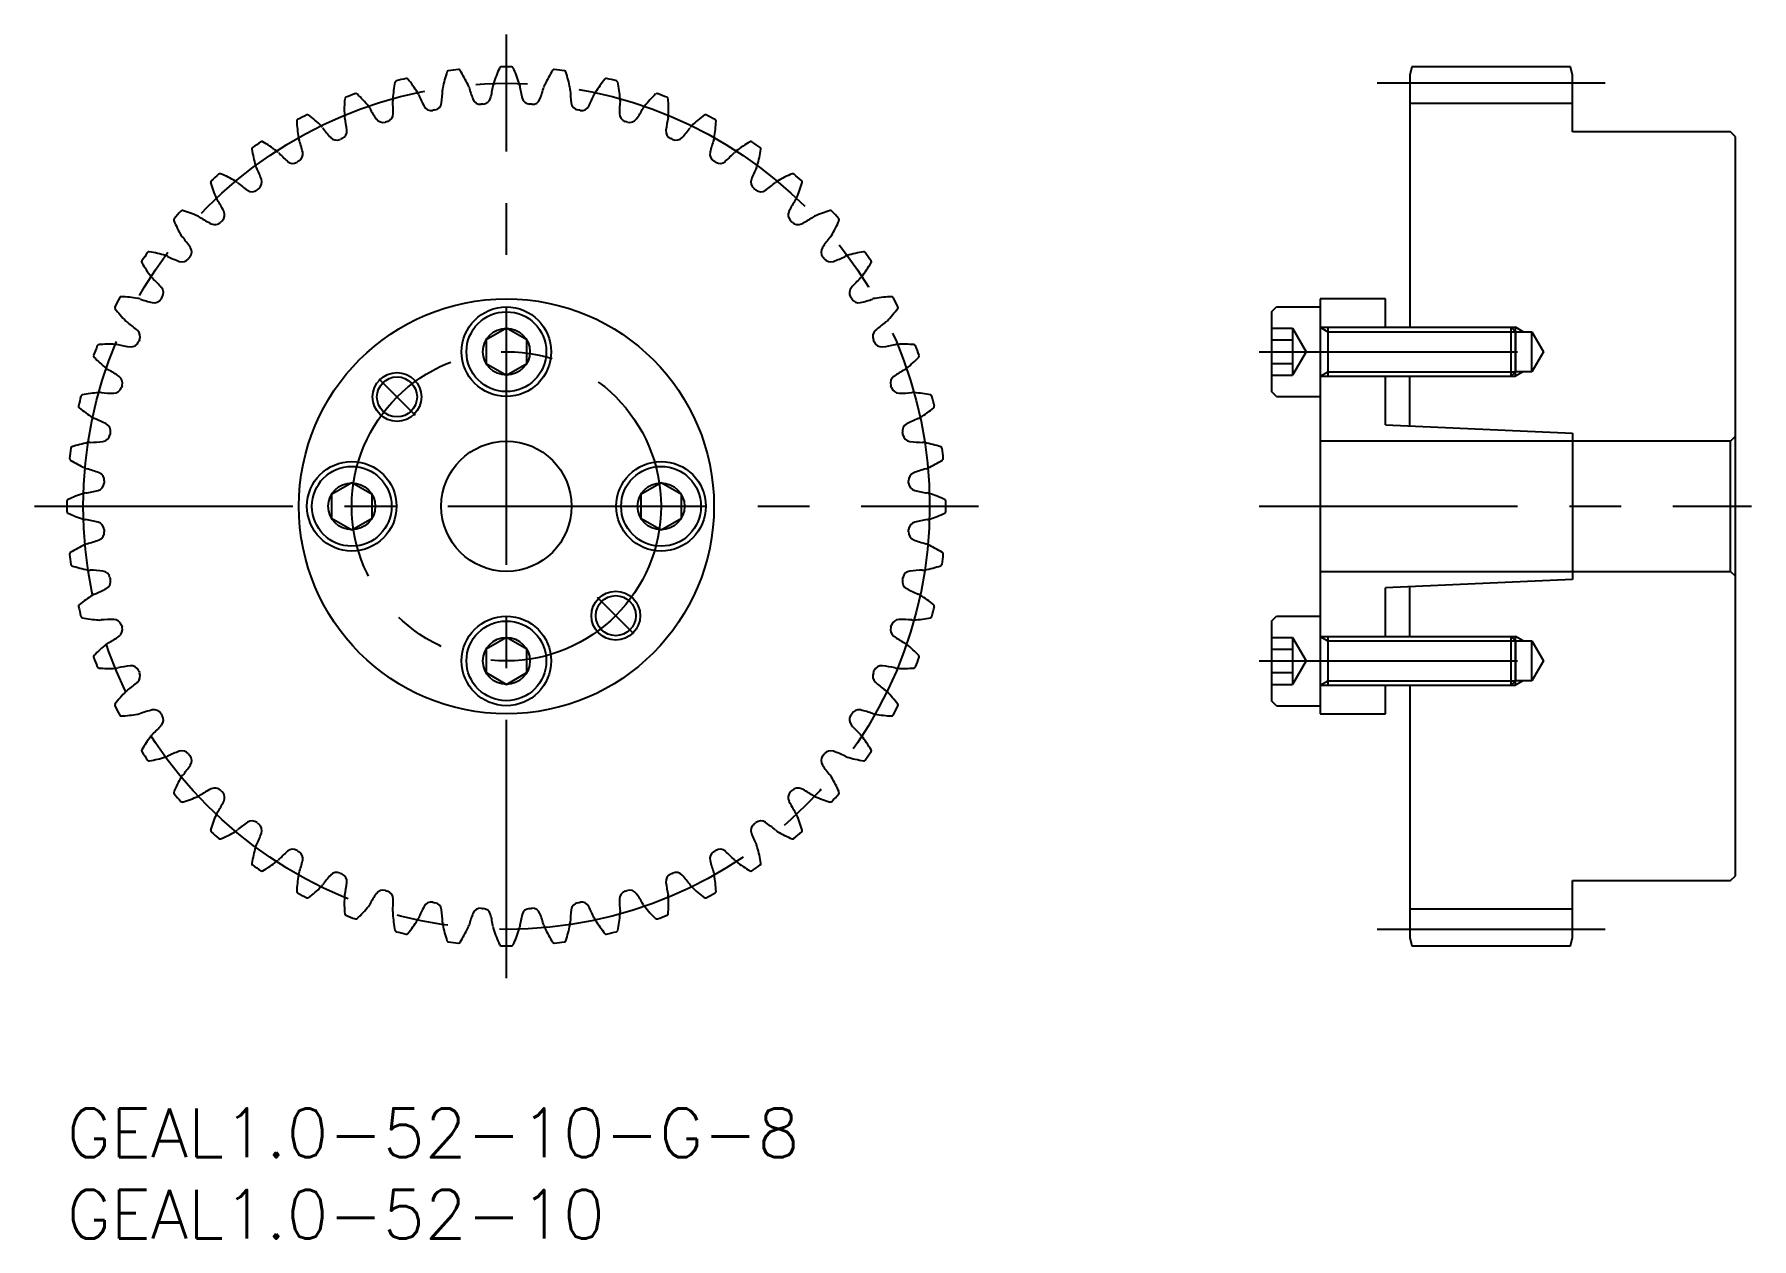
# Model space of a CAD drawing. Extents: x -2 to 104, y -8 to 66.
import ezdxf

# ---------------------------------------------------------------- set-up
doc = ezdxf.new("R2010")
doc.units = 0
doc.header["$LTSCALE"] = 0.5
doc.linetypes.add('CENTER', pattern=[50.8, 31.75, -6.35, 6.35, -6.35])
for name, color, linetype in [('MSM_CENTER', 1, 'CENTER'), ('MSM_CONTINUOUS', 7, 'CONTINUOUS'), ('MSM_NARROW', 5, 'CONTINUOUS'), ('MSM_PART_NUMBER', 7, 'CONTINUOUS')]:
    doc.layers.add(name, color=color, linetype=linetype)
doc.styles.get("Standard").update_dxf_attribs({"font": 'txt.shx', "height": 2, "bigfont": 'bigfont.shx'})

# ---------------------------------------------------------------- blocks, each defined once
blk = doc.blocks.new('*U3')
at = {"layer": 'MSM_PART_NUMBER'}
blk.add_text('GEAL1.0-52-10', height=3, dxfattribs=at).set_placement((0, -8))
blk = doc.blocks.new('*U4')
at = {"layer": 'MSM_PART_NUMBER'}
blk.add_text('GEAL1.0-52-10-G-8', height=3, dxfattribs=at).set_placement((0, -3))

msp = doc.modelspace()

# ---------------------------------------------------------------- linework, layer by layer
at = {"layer": 'MSM_CENTER'}
for p, q in [((27, 8), (27, 66)), ((94.5, 63), (80.5, 63)), ((73.25, 46.5), (91.12, 46.5)), ((19.17, 44.83), (21.4, 42.6)), ((-2, 37), (56, 37)), ((73.25, 37), (103.5, 37)), ((34.83, 29.17), (32.6, 31.4)), ((73.25, 27.5), (91.12, 27.5)), ((94.5, 11), (80.5, 11))]:
    msp.add_line(p, q, dxfattribs=at)
for radius in [26, 9.5]:
    msp.add_circle((27, 37), radius, dxfattribs=at)
at = {"layer": 'MSM_CONTINUOUS'}
for p, q in [((82.63, 64), (82.5, 63.5)), ((82.5, 63.5), (82.5, 48)), ((92.37, 64), (82.63, 64)), ((92.5, 63.5), (92.37, 64)), ((92.5, 60), (92.5, 63.5)), ((92.5, 61.75), (82.5, 61.75)), ((102.2, 60), (92.5, 60)), ((102.5, 59.7), (102.2, 60)), ((102.5, 14.3), (102.5, 59.7)), ((81, 49.75), (77, 49.75)), ((77, 49.75), (77, 24.25)), ((81, 48), (81, 49.75)), ((74, 48.95), (74.3, 49.25)), ((74, 48.95), (74, 44.05)), ((74.3, 49.25), (77, 49.25)), ((27, 47.94), (25.75, 47.22)), ((28.25, 47.22), (27, 47.94)), ((74, 47.94), (75.3, 47.94)), ((75.3, 47.94), (75.3, 45.06)), ((75.3, 47.94), (76.13, 46.5)), ((77, 48), (88.73, 48)), ((77.47, 48), (77.47, 45)), ((88.73, 45), (88.73, 48)), ((88.73, 48), (89, 47.73)), ((89, 47.73), (90, 47.73)), ((89, 47.73), (89, 45.27)), ((90, 45.27), (90, 47.73)), ((90, 47.73), (90.71, 46.5)), ((25.75, 47.22), (25.75, 45.78)), ((28.25, 45.78), (28.25, 47.22)), ((74, 47.22), (75.3, 47.22)), ((76.13, 46.5), (75.3, 45.06)), ((90.71, 46.5), (90, 45.27)), ((25.75, 45.78), (27, 45.06)), ((27, 45.06), (28.25, 45.78)), ((74, 45.78), (75.3, 45.78)), ((74, 45.06), (75.3, 45.06)), ((77, 45), (88.73, 45)), ((81, 42), (81, 45)), ((82.5, 41.93), (82.5, 45)), ((89, 45.27), (88.73, 45)), ((90, 45.27), (89, 45.27)), ((74.3, 43.75), (74, 44.05)), ((74.3, 43.75), (77, 43.75)), ((81, 42), (92.5, 41.5)), ((92.5, 41.5), (92.5, 32.5)), ((102.5, 41.3), (102.2, 41)), ((102.2, 41), (77, 41)), ((102.2, 33), (102.2, 41)), ((17.5, 38.44), (16.25, 37.72)), ((18.75, 37.72), (17.5, 38.44)), ((36.5, 38.44), (35.25, 37.72)), ((37.75, 37.72), (36.5, 38.44)), ((16.25, 37.72), (16.25, 36.28)), ((18.75, 36.28), (18.75, 37.72)), ((35.25, 37.72), (35.25, 36.28)), ((37.75, 36.28), (37.75, 37.72)), ((16.25, 36.28), (17.5, 35.56)), ((17.5, 35.56), (18.75, 36.28)), ((35.25, 36.28), (36.5, 35.56)), ((36.5, 35.56), (37.75, 36.28)), ((77, 33), (102.2, 33)), ((102.2, 33), (102.5, 32.7)), ((92.5, 32.5), (81, 32)), ((81, 29), (81, 32)), ((82.5, 29), (82.5, 32.07)), ((74, 29.95), (74.3, 30.25)), ((74, 29.95), (74, 25.05)), ((74.3, 30.25), (77, 30.25)), ((27, 28.94), (25.75, 28.22)), ((28.25, 28.22), (27, 28.94)), ((74, 28.94), (75.3, 28.94)), ((75.3, 28.94), (75.3, 26.06)), ((75.3, 28.94), (76.13, 27.5)), ((77, 29), (88.73, 29)), ((77.47, 29), (77.47, 26)), ((88.73, 26), (88.73, 29)), ((88.73, 29), (89, 28.73)), ((89, 28.73), (90, 28.73)), ((89, 28.73), (89, 26.27)), ((90, 26.27), (90, 28.73)), ((90, 28.73), (90.71, 27.5)), ((25.75, 28.22), (25.75, 26.78)), ((28.25, 26.78), (28.25, 28.22)), ((74, 28.22), (75.3, 28.22)), ((76.13, 27.5), (75.3, 26.06)), ((90.71, 27.5), (90, 26.27)), ((25.75, 26.78), (27, 26.06)), ((27, 26.06), (28.25, 26.78)), ((74, 26.78), (75.3, 26.78)), ((74, 26.06), (75.3, 26.06)), ((77, 26), (88.73, 26)), ((81, 24.25), (81, 26)), ((82.5, 26), (82.5, 10.5)), ((89, 26.27), (88.73, 26)), ((90, 26.27), (89, 26.27)), ((74.3, 24.75), (74, 25.05)), ((74.3, 24.75), (77, 24.75)), ((77, 24.25), (81, 24.25)), ((92.5, 10.5), (92.5, 14)), ((92.5, 14), (102.2, 14)), ((102.2, 14), (102.5, 14.3)), ((92.5, 12.25), (82.5, 12.25)), ((82.5, 10.5), (82.63, 10)), ((82.63, 10), (92.37, 10)), ((92.37, 10), (92.5, 10.5))]:
    msp.add_line(p, q, dxfattribs=at)
for centre, radius in [((27, 37), 12.75), ((27, 46.5), 2.75), ((27, 46.5), 2.45), ((27, 46.5), 1.44), ((20.28, 43.72), 1.23), ((27, 37), 4), ((17.5, 37), 2.75), ((17.5, 37), 2.45), ((36.5, 37), 2.75), ((36.5, 37), 2.45), ((17.5, 37), 1.44), ((36.5, 37), 1.44), ((33.72, 30.28), 1.23), ((27, 27.5), 2.75), ((27, 27.5), 2.45), ((27, 27.5), 1.44)]:
    msp.add_circle(centre, radius, dxfattribs=at)
for centre, radius, start, end in [((31.59, 61), 8.67, 161.8757, 168.6538), ((23.44, 63.66), 0.1, 97.5972, 161.8757), ((27, 37), 27, 96.2489, 97.5972), ((24.07, 63.74), 0.1, 31.9705, 96.2489), ((16.8, 59.2), 8.67, 25.1923, 31.9705), ((34.44, 60.27), 8.67, 154.9526, 161.7308), ((26.68, 63.9), 0.1, 90.6742, 154.9526), ((27, 37), 27, 89.3258, 90.6742), ((27.32, 63.9), 0.1, 25.0474, 89.3258), ((19.56, 60.27), 8.67, 18.2692, 25.0474), ((37.2, 59.2), 8.67, 148.0295, 154.8077), ((29.93, 63.74), 0.1, 83.7511, 148.0295), ((27, 37), 27, 82.4028, 83.7511), ((30.56, 63.66), 0.1, 18.1243, 82.4028), ((22.41, 61), 8.67, 11.3462, 18.1243), ((27, 37), 27, 110.0951, 111.4434), ((17.76, 62.26), 0.1, 45.8166, 110.0948), ((11.79, 56.12), 8.67, 39.0385, 45.8166), ((28.66, 61.38), 8.67, 168.7988, 175.5769), ((20.26, 63.04), 0.1, 104.5203, 168.7988), ((27, 37), 27, 103.172, 104.5203), ((20.87, 63.19), 0.1, 38.8935, 103.1717), ((14.2, 57.81), 8.67, 32.1154, 38.8935), ((20.84, 61.98), 0.827, 22.3521, 32.1156), ((29.01, 65.34), 8, 202.3519, 207.9412), ((15.08, 62.79), 8, 352.828, 358.4173), ((23.9, 62.54), 0.827, 168.6537, 178.4171), ((23.9, 62.54), 0.827, 15.429, 25.1925), ((32.41, 64.89), 8, 195.4289, 201.0181), ((18.27, 64.03), 8, 345.905, 351.4942), ((27, 62.73), 0.827, 161.7306, 171.4941), ((27, 62.73), 0.827, 8.5059, 18.2694), ((35.73, 64.03), 8, 188.5058, 194.095), ((21.59, 64.89), 8, 338.9819, 344.5711), ((30.1, 62.54), 0.827, 154.8075, 164.571), ((30.1, 62.54), 0.827, 1.5829, 11.3463), ((38.92, 62.79), 8, 181.5827, 187.172), ((24.99, 65.34), 8, 332.0588, 337.6481), ((33.16, 61.98), 0.827, 147.8844, 157.6479), ((39.8, 57.81), 8.67, 141.1065, 147.8846), ((33.13, 63.19), 0.1, 76.828, 141.1065), ((27, 37), 27, 75.4797, 76.828), ((33.74, 63.04), 0.1, 11.2012, 75.4797), ((25.34, 61.38), 8.67, 4.4231, 11.2012), ((42.21, 56.12), 8.67, 134.1834, 140.9615), ((36.24, 62.26), 0.1, 69.9049, 134.1834), ((27, 37), 27, 68.5566, 69.9049), ((25.71, 61.4), 8.67, 175.7219, 182.5), ((17.17, 62.04), 0.1, 111.4434, 175.7219), ((17.88, 61.06), 0.827, 29.2752, 39.0386), ((25.58, 65.37), 8, 209.275, 214.8643), ((20.84, 61.98), 0.827, 175.5767, 185.3402), ((12.05, 61.16), 8, 359.7511, 5.3404), ((22.38, 61.82), 0.5, 207.9412, 280.5412), ((27, 37), 24.75, 100.228, 100.5412), ((22.52, 61.85), 0.5, 280.228, 352.828), ((25.41, 62.2), 0.5, 201.0181, 273.6181), ((27, 37), 24.75, 93.305, 93.6181), ((25.54, 62.21), 0.5, 273.305, 345.905), ((28.46, 62.21), 0.5, 194.095, 266.695), ((27, 37), 24.75, 86.3819, 86.695), ((28.59, 62.2), 0.5, 266.3819, 338.9819), ((31.48, 61.85), 0.5, 187.172, 259.772), ((27, 37), 24.75, 79.4588, 79.772), ((31.62, 61.82), 0.5, 259.4588, 332.0588), ((41.95, 61.16), 8, 174.6596, 180.2489), ((33.16, 61.98), 0.827, 354.6598, 4.4233), ((28.42, 65.37), 8, 325.1357, 330.725), ((36.12, 61.06), 0.827, 140.9614, 150.7248), ((36.83, 62.04), 0.1, 4.2781, 68.5566), ((28.29, 61.4), 8.67, 357.5, 4.2781), ((14.22, 60.67), 0.1, 118.3665, 182.6449), ((22.78, 61.07), 8.67, 182.6449, 189.4231), ((27, 37), 27, 117.0182, 118.3665), ((14.78, 60.96), 0.1, 52.7397, 117.0179), ((9.59, 54.15), 8.67, 45.9615, 52.7397), ((15.04, 59.78), 0.827, 36.1983, 45.9617), ((22.17, 64.99), 8, 216.1981, 221.7874), ((17.88, 61.06), 0.827, 182.4998, 192.2633), ((9.25, 59.18), 8, 6.6742, 12.2635), ((19.42, 61.09), 0.5, 214.8643, 287.4643), ((27, 37), 24.75, 107.1511, 107.4643), ((19.55, 61.13), 0.5, 287.1511, 359.7511), ((34.45, 61.13), 0.5, 180.2489, 252.8489), ((27, 37), 24.75, 72.5357, 72.8489), ((34.58, 61.09), 0.5, 252.5357, 325.1357), ((44.75, 59.18), 8, 167.7365, 173.3258), ((36.12, 61.06), 0.827, 347.7367, 357.5002), ((31.83, 64.99), 8, 318.2126, 323.8019), ((38.96, 59.78), 0.827, 134.0383, 143.8017), ((44.41, 54.15), 8.67, 127.2603, 134.0385), ((39.22, 60.96), 0.1, 62.9818, 127.2603), ((27, 37), 27, 61.6335, 62.9818), ((31.22, 61.07), 8.67, 350.5769, 357.3551), ((39.78, 60.67), 0.1, 357.3551, 61.6335), ((27, 37), 27, 123.9412, 125.2895), ((11.98, 59.32), 0.1, 59.6628, 123.9412), ((7.65, 51.92), 8.67, 52.8846, 59.6628), ((15.04, 59.78), 0.827, 189.4229, 199.1864), ((6.71, 56.88), 8, 13.5973, 19.1865), ((16.57, 60), 0.5, 221.7874, 294.3874), ((27, 37), 24.75, 114.0742, 114.3873), ((16.7, 60.05), 0.5, 294.0742, 6.6742), ((37.3, 60.05), 0.5, 173.3258, 245.9258), ((27, 37), 24.75, 65.6127, 65.9258), ((37.43, 60), 0.5, 245.6127, 318.2127), ((47.29, 56.88), 8, 160.8135, 166.4027), ((38.96, 59.78), 0.827, 340.8136, 350.5771), ((46.35, 51.92), 8.67, 120.3372, 127.1154), ((42.02, 59.32), 0.1, 56.0588, 120.3372), ((27, 37), 27, 54.7105, 56.0588), ((11.46, 58.96), 0.1, 125.2895, 189.568), ((19.91, 60.38), 8.67, 189.568, 196.3462), ((12.38, 58.17), 0.827, 43.1213, 52.8848), ((18.83, 64.21), 8, 223.1212, 228.7104), ((13.88, 58.57), 0.5, 228.7104, 301.3104), ((27, 37), 24.75, 120.9973, 121.3104), ((14, 58.64), 0.5, 300.9973, 13.5973), ((40, 58.64), 0.5, 166.4027, 239.0027), ((27, 37), 24.75, 58.6896, 59.0027), ((40.12, 58.57), 0.5, 238.6896, 311.2896), ((35.17, 64.21), 8, 311.2896, 316.8788), ((41.62, 58.17), 0.827, 127.1152, 136.8787), ((34.09, 60.38), 8.67, 343.6538, 350.432), ((42.54, 58.96), 0.1, 350.432, 54.7105), ((8.93, 56.92), 0.1, 132.2126, 196.4911), ((27, 37), 27, 130.8643, 132.2126), ((9.4, 57.34), 0.1, 66.5858, 130.8643), ((6, 49.48), 8.67, 59.8077, 66.5858), ((9.94, 56.26), 0.827, 50.0444, 59.8079), ((12.38, 58.17), 0.827, 196.346, 206.1094), ((4.46, 54.29), 8, 20.5203, 26.1096), ((11.48, 56.92), 0.5, 307.9204, 20.5203), ((42.52, 56.92), 0.5, 159.4797, 232.0797), ((49.54, 54.29), 8, 153.8904, 159.4797), ((41.62, 58.17), 0.827, 333.8906, 343.654), ((44.06, 56.26), 0.827, 120.1921, 129.9556), ((48, 49.48), 8.67, 113.4142, 120.1923), ((44.6, 57.34), 0.1, 49.1357, 113.4142), ((27, 37), 27, 47.7874, 49.1357), ((45.07, 56.92), 0.1, 343.5089, 47.7874), ((17.14, 59.36), 8.67, 196.4911, 203.2692), ((9.94, 56.26), 0.827, 203.2691, 213.0325), ((15.61, 63.02), 8, 230.0442, 235.6335), ((11.37, 56.83), 0.5, 235.6335, 308.2335), ((27, 37), 24.75, 127.9204, 128.2335), ((27, 37), 24.75, 51.7665, 52.0796), ((42.63, 56.83), 0.5, 231.7665, 304.3665), ((38.39, 63.02), 8, 304.3665, 309.9558), ((44.06, 56.26), 0.827, 326.9675, 336.7309), ((36.86, 59.36), 8.67, 336.7308, 343.5089), ((27, 37), 27, 137.7874, 139.1357), ((7.08, 55.07), 0.1, 73.5089, 137.7874), ((4.64, 46.86), 8.67, 66.7308, 73.5089), ((2.54, 51.45), 8, 27.4434, 33.0327), ((9.19, 54.9), 0.5, 314.8434, 27.4434), ((44.81, 54.9), 0.5, 152.5566, 225.1566), ((51.46, 51.45), 8, 146.9673, 152.5566), ((49.36, 46.86), 8.67, 106.4911, 113.2692), ((46.92, 55.07), 0.1, 42.2126, 106.4911), ((27, 37), 27, 40.8643, 42.2126), ((6.66, 54.6), 0.1, 139.1357, 203.4142), ((14.52, 58), 8.67, 203.4142, 210.1923), ((7.74, 54.06), 0.827, 56.9675, 66.7309), ((12.55, 61.46), 8, 236.9673, 242.5566), ((9.1, 54.81), 0.5, 242.5566, 315.1566), ((27, 37), 24.75, 134.8434, 135.1566), ((27, 37), 24.75, 44.8434, 45.1566), ((44.9, 54.81), 0.5, 224.8434, 297.4434), ((41.45, 61.46), 8, 297.4434, 303.0327), ((46.26, 54.06), 0.827, 113.269, 123.0325), ((39.48, 58), 8.67, 329.8077, 336.5858), ((47.34, 54.6), 0.1, 336.5858, 40.8643), ((7.74, 54.06), 0.827, 210.1921, 219.9556), ((0.98, 48.39), 8, 34.3665, 39.9558), ((7.17, 52.63), 0.5, 321.7665, 34.3665), ((46.83, 52.63), 0.5, 145.6335, 218.2335), ((53.02, 48.39), 8, 140.0442, 145.6335), ((46.26, 54.06), 0.827, 320.0444, 329.8079), ((4.68, 52.02), 0.1, 146.0588, 210.3372), ((27, 37), 27, 144.7105, 146.0588), ((12.08, 56.35), 8.67, 210.3372, 217.1154), ((5.04, 52.54), 0.1, 80.432, 144.7105), ((3.62, 44.09), 8.67, 73.6538, 80.432), ((5.83, 51.62), 0.827, 63.8906, 73.654), ((9.71, 59.54), 8, 243.8904, 249.4797), ((7.08, 52.52), 0.5, 249.4797, 322.0797), ((27, 37), 24.75, 141.7665, 142.0796), ((27, 37), 24.75, 37.9204, 38.2335), ((46.92, 52.52), 0.5, 217.9204, 290.5203), ((44.29, 59.54), 8, 290.5203, 296.1096), ((48.17, 51.62), 0.827, 106.346, 116.1094), ((50.38, 44.09), 8.67, 99.568, 106.3462), ((41.92, 56.35), 8.67, 322.8846, 329.6628), ((48.96, 52.54), 0.1, 35.2895, 99.568), ((27, 37), 27, 33.9412, 35.2895), ((49.32, 52.02), 0.1, 329.6627, 33.9412), ((5.83, 51.62), 0.827, 217.1152, 226.8787), ((-0.21, 45.17), 8, 41.2896, 46.8788), ((54.21, 45.17), 8, 133.1212, 138.7104), ((48.17, 51.62), 0.827, 313.1213, 322.8848), ((27, 37), 27, 151.6335, 152.9818), ((3.33, 49.78), 0.1, 87.3551, 151.6335), ((2.93, 41.22), 8.67, 80.5769, 87.3551), ((4.22, 48.96), 0.827, 70.8136, 80.5771), ((7.12, 57.29), 8, 250.8135, 256.4027), ((5.36, 50), 0.5, 256.4027, 329.0027), ((27, 37), 24.75, 148.6896, 149.0027), ((5.43, 50.12), 0.5, 328.6896, 41.2896), ((48.57, 50.12), 0.5, 138.7104, 211.3104), ((27, 37), 24.75, 30.9973, 31.3104), ((48.64, 50), 0.5, 210.9973, 283.5973), ((46.88, 57.29), 8, 283.5973, 289.1865), ((49.78, 48.96), 0.827, 99.4229, 109.1864), ((51.07, 41.22), 8.67, 92.6449, 99.4231), ((50.67, 49.78), 0.1, 28.3665, 92.6449), ((27, 37), 27, 27.0182, 28.3665), ((3.04, 49.22), 0.1, 152.9818, 217.2603), ((9.85, 54.41), 8.67, 217.2603, 224.0385), ((44.15, 54.41), 8.67, 315.9615, 322.7397), ((50.96, 49.22), 0.1, 322.7397, 27.0182), ((4.22, 48.96), 0.827, 224.0383, 233.8017), ((-0.99, 41.83), 8, 48.2126, 53.8019), ((4, 47.43), 0.5, 335.6127, 48.2127), ((50, 47.43), 0.5, 131.7873, 204.3873), ((54.99, 41.83), 8, 126.1981, 131.7874), ((49.78, 48.96), 0.827, 306.1983, 315.9617), ((27, 37), 27, 158.5566, 159.9049), ((1.96, 46.83), 0.1, 94.2781, 158.5566), ((2.6, 38.29), 8.67, 87.5, 94.2781), ((2.94, 46.12), 0.827, 77.7367, 87.5002), ((4.82, 54.75), 8, 257.7365, 263.3258), ((3.95, 47.3), 0.5, 263.3258, 335.9258), ((27, 37), 24.75, 155.6127, 155.9258), ((27, 37), 24.75, 24.0742, 24.3873), ((50.05, 47.3), 0.5, 204.0742, 276.6742), ((49.18, 54.75), 8, 276.6742, 282.2635), ((51.06, 46.12), 0.827, 92.4998, 102.2633), ((51.4, 38.29), 8.67, 85.7219, 92.5), ((52.04, 46.83), 0.1, 21.4434, 85.7219), ((27, 37), 27, 20.0951, 21.4434), ((1.74, 46.24), 0.1, 159.9049, 224.1834), ((7.88, 52.21), 8.67, 224.1834, 230.9615), ((2.94, 46.12), 0.827, 230.9614, 240.7248), ((-1.37, 38.42), 8, 55.1357, 60.725), ((55.37, 38.42), 8, 119.275, 124.8643), ((51.06, 46.12), 0.827, 299.2752, 309.0386), ((46.12, 52.21), 8.67, 309.0385, 315.8166), ((52.26, 46.24), 0.1, 315.8166, 20.0951), ((2.91, 44.58), 0.5, 342.5357, 55.1357), ((27, 37), 24.75, 162.5357, 162.8489), ((51.09, 44.58), 0.5, 124.8643, 197.4643), ((27, 37), 24.75, 17.1511, 17.4643), ((27, 37), 27, 165.4797, 166.828), ((0.96, 43.74), 0.1, 101.2012, 165.4797), ((2.62, 35.34), 8.67, 94.4231, 101.2012), ((2.02, 43.16), 0.827, 84.6598, 94.4233), ((2.84, 51.95), 8, 264.6596, 270.2489), ((2.87, 44.45), 0.5, 270.2489, 342.8489), ((51.13, 44.45), 0.5, 197.1511, 269.7511), ((51.16, 51.95), 8, 269.7511, 275.3404), ((51.98, 43.16), 0.827, 85.5767, 95.3402), ((51.38, 35.34), 8.67, 78.7988, 85.5769), ((53.04, 43.74), 0.1, 14.5203, 78.7988), ((27, 37), 27, 13.172, 14.5203), ((0.81, 43.13), 0.1, 166.828, 231.1065), ((6.19, 49.8), 8.67, 231.1065, 237.8846), ((2.02, 43.16), 0.827, 237.8844, 247.6479), ((-1.34, 34.99), 8, 62.0588, 67.6481), ((55.34, 34.99), 8, 112.3519, 117.9412), ((51.98, 43.16), 0.827, 292.3521, 302.1156), ((47.81, 49.8), 8.67, 302.1154, 308.8935), ((53.19, 43.13), 0.1, 308.8935, 13.172), ((2.15, 41.48), 0.5, 277.172, 349.7719), ((2.18, 41.62), 0.5, 349.4588, 62.0588), ((27, 37), 24.75, 169.4588, 169.772), ((51.82, 41.62), 0.5, 117.9412, 190.5412), ((27, 37), 24.75, 10.228, 10.5412), ((51.85, 41.48), 0.5, 190.228, 262.828), ((27, 37), 27, 172.4028, 173.7511), ((0.34, 40.56), 0.1, 108.1243, 172.4028), ((3, 32.41), 8.67, 101.3462, 108.1243), ((1.46, 40.1), 0.827, 91.5829, 101.3463), ((1.21, 48.92), 8, 271.5827, 277.172), ((52.79, 48.92), 8, 262.828, 268.4173), ((52.54, 40.1), 0.827, 78.6537, 88.4171), ((51, 32.41), 8.67, 71.8757, 78.6538), ((53.66, 40.56), 0.1, 7.5972, 71.8757), ((27, 37), 27, 6.2489, 7.5972), ((0.26, 39.93), 0.1, 173.7511, 238.0295), ((4.8, 47.2), 8.67, 238.0295, 244.8077), ((1.46, 40.1), 0.827, 244.8075, 254.571), ((-0.89, 31.59), 8, 68.9819, 74.5711), ((1.8, 38.59), 0.5, 356.3819, 68.9819), ((52.2, 38.59), 0.5, 111.0181, 183.6181), ((54.89, 31.59), 8, 105.4289, 111.0181), ((52.54, 40.1), 0.827, 285.429, 295.1925), ((49.2, 47.2), 8.67, 295.1923, 301.9705), ((53.74, 39.93), 0.1, 301.9705, 6.2489), ((1.79, 38.46), 0.5, 284.095, 356.695), ((27, 37), 24.75, 176.3819, 176.695), ((27, 37), 24.75, 3.305, 3.6181), ((52.21, 38.46), 0.5, 183.305, 255.905), ((0.1, 37.32), 0.1, 115.0474, 179.3258), ((27, 37), 27, 179.3258, 180.6742), ((3.73, 29.56), 8.67, 108.2692, 115.0474), ((1.27, 37), 0.827, 98.5059, 108.2694), ((-0.03, 45.73), 8, 278.5058, 284.095), ((54.03, 45.73), 8, 255.905, 261.4942), ((52.73, 37), 0.827, 71.7306, 81.4941), ((50.27, 29.56), 8.67, 64.9526, 71.7308), ((53.9, 37.32), 0.1, 0.6742, 64.9526), ((27, 37), 27, 359.3258, 0.6742), ((0.1, 36.68), 0.1, 180.6742, 244.9526), ((3.73, 44.44), 8.67, 244.9526, 251.7308), ((1.27, 37), 0.827, 251.7306, 261.4941), ((-0.03, 28.27), 8, 75.905, 81.4942), ((1.79, 35.54), 0.5, 3.305, 75.905), ((52.21, 35.54), 0.5, 104.095, 176.695), ((54.03, 28.27), 8, 98.5058, 104.095), ((52.73, 37), 0.827, 278.5059, 288.2694), ((50.27, 44.44), 8.67, 288.2692, 295.0474), ((53.9, 36.68), 0.1, 295.0474, 359.3258), ((-0.89, 42.41), 8, 285.4289, 291.0181), ((1.8, 35.41), 0.5, 291.0181, 3.6181), ((27, 37), 24.75, 183.305, 183.6181), ((27, 37), 24.75, 356.3819, 356.695), ((52.2, 35.41), 0.5, 176.3819, 248.9819), ((54.89, 42.41), 8, 248.9819, 254.5711), ((0.26, 34.07), 0.1, 121.9705, 186.2489), ((27, 37), 27, 186.2489, 187.5972), ((4.8, 26.8), 8.67, 115.1923, 121.9705), ((1.46, 33.9), 0.827, 105.429, 115.1925), ((52.54, 33.9), 0.827, 64.8075, 74.571), ((49.2, 26.8), 8.67, 58.0295, 64.8077), ((27, 37), 27, 352.4028, 353.7511), ((53.74, 34.07), 0.1, 353.7511, 58.0295), ((0.34, 33.44), 0.1, 187.5972, 251.8757), ((3, 41.59), 8.67, 251.8757, 258.6538), ((1.46, 33.9), 0.827, 258.6537, 268.4171), ((1.21, 25.08), 8, 82.828, 88.4173), ((2.15, 32.52), 0.5, 10.228, 82.828), ((51.85, 32.52), 0.5, 97.172, 169.772), ((52.79, 25.08), 8, 91.5827, 97.172), ((52.54, 33.9), 0.827, 271.5829, 281.3463), ((51, 41.59), 8.67, 281.3462, 288.1243), ((53.66, 33.44), 0.1, 288.1243, 352.4028), ((-1.34, 39.01), 8, 292.3519, 297.9412), ((2.18, 32.38), 0.5, 297.9412, 10.5412), ((27, 37), 24.75, 190.228, 190.5412), ((51.82, 32.38), 0.5, 169.4588, 242.0588), ((27, 37), 24.75, 349.4588, 349.772), ((55.34, 39.01), 8, 242.0588, 247.6481), ((0.81, 30.87), 0.1, 128.8935, 193.172), ((27, 37), 27, 193.172, 194.5203), ((6.19, 24.2), 8.67, 122.1154, 128.8935), ((2.02, 30.84), 0.827, 112.3521, 122.1156), ((51.98, 30.84), 0.827, 57.8844, 67.6479), ((47.81, 24.2), 8.67, 51.1065, 57.8846), ((27, 37), 27, 345.4797, 346.828), ((53.19, 30.87), 0.1, 346.828, 51.1065), ((0.96, 30.26), 0.1, 194.5203, 258.7988), ((2.62, 38.66), 8.67, 258.7988, 265.5769), ((2.02, 30.84), 0.827, 265.5767, 275.3402), ((2.84, 22.05), 8, 89.7511, 95.3404), ((2.87, 29.55), 0.5, 17.1511, 89.7511), ((2.91, 29.42), 0.5, 304.8643, 17.4643), ((27, 37), 24.75, 197.1511, 197.4643), ((51.09, 29.42), 0.5, 162.5357, 235.1357), ((27, 37), 24.75, 342.5357, 342.8489), ((51.13, 29.55), 0.5, 90.2489, 162.8489), ((51.16, 22.05), 8, 84.6596, 90.2489), ((51.98, 30.84), 0.827, 264.6598, 274.4233), ((51.38, 38.66), 8.67, 274.4231, 281.2012), ((53.04, 30.26), 0.1, 281.2012, 345.4797), ((7.88, 21.79), 8.67, 129.0385, 135.8166), ((2.94, 27.88), 0.827, 119.2752, 129.0386), ((-1.37, 35.58), 8, 299.275, 304.8643), ((55.37, 35.58), 8, 235.1357, 240.725), ((51.06, 27.88), 0.827, 50.9614, 60.7248), ((46.12, 21.79), 8.67, 44.1834, 50.9615), ((1.74, 27.76), 0.1, 135.8166, 200.0951), ((27, 37), 27, 200.0951, 201.4434), ((27, 37), 27, 338.5566, 339.9049), ((52.26, 27.76), 0.1, 339.9049, 44.1834), ((1.96, 27.17), 0.1, 201.4434, 265.7219), ((2.6, 35.71), 8.67, 265.7219, 272.5), ((2.94, 27.88), 0.827, 272.4998, 282.2633), ((4.82, 19.25), 8, 96.6742, 102.2635), ((3.95, 26.7), 0.5, 24.0742, 96.6742), ((4, 26.57), 0.5, 311.7873, 24.3873), ((27, 37), 24.75, 204.0742, 204.3873), ((50, 26.57), 0.5, 155.6127, 228.2127), ((27, 37), 24.75, 335.6127, 335.9258), ((50.05, 26.7), 0.5, 83.3258, 155.9258), ((49.18, 19.25), 8, 77.7365, 83.3258), ((51.06, 27.88), 0.827, 257.7367, 267.5002), ((51.4, 35.71), 8.67, 267.5, 274.2781), ((52.04, 27.17), 0.1, 274.2781, 338.5566), ((9.85, 19.59), 8.67, 135.9615, 142.7397), ((4.22, 25.04), 0.827, 126.1983, 135.9617), ((-0.99, 32.17), 8, 306.1981, 311.7874), ((54.99, 32.17), 8, 228.2126, 233.8019), ((49.78, 25.04), 0.827, 44.0383, 53.8017), ((44.15, 19.59), 8.67, 37.2603, 44.0385), ((3.04, 24.78), 0.1, 142.7397, 207.0182), ((27, 37), 27, 207.0182, 208.3665), ((7.12, 16.71), 8, 103.5973, 109.1865), ((5.36, 24), 0.5, 30.9973, 103.5973), ((48.64, 24), 0.5, 76.4027, 149.0027), ((46.88, 16.71), 8, 70.8135, 76.4027), ((27, 37), 27, 331.6335, 332.9818), ((50.96, 24.78), 0.1, 332.9818, 37.2603), ((3.33, 24.22), 0.1, 208.3665, 272.6449), ((2.93, 32.78), 8.67, 272.6449, 279.4231), ((4.22, 25.04), 0.827, 279.4229, 289.1864), ((-0.21, 28.83), 8, 313.1212, 318.7104), ((27, 37), 24.75, 210.9973, 211.3104), ((5.43, 23.88), 0.5, 318.7104, 31.3104), ((48.57, 23.88), 0.5, 148.6896, 221.2896), ((27, 37), 24.75, 328.6896, 329.0027), ((54.21, 28.83), 8, 221.2896, 226.8788), ((49.78, 25.04), 0.827, 250.8136, 260.5771), ((51.07, 32.78), 8.67, 260.5769, 267.3551), ((50.67, 24.22), 0.1, 267.3551, 331.6335), ((12.08, 17.65), 8.67, 142.8846, 149.6628), ((5.83, 22.38), 0.827, 133.1213, 142.8848), ((48.17, 22.38), 0.827, 37.1152, 46.8787), ((41.92, 17.65), 8.67, 30.3372, 37.1154), ((4.68, 21.98), 0.1, 149.6628, 213.9412), ((27, 37), 27, 213.9412, 215.2895), ((5.04, 21.46), 0.1, 215.2895, 279.568), ((3.62, 29.91), 8.67, 279.568, 286.3462), ((5.83, 22.38), 0.827, 286.346, 296.1094), ((9.71, 14.46), 8, 110.5203, 116.1096), ((7.08, 21.48), 0.5, 37.9204, 110.5203), ((27, 37), 24.75, 217.9204, 218.2335), ((7.17, 21.37), 0.5, 325.6335, 38.2335), ((46.83, 21.37), 0.5, 141.7665, 214.3665), ((27, 37), 24.75, 321.7665, 322.0796), ((46.92, 21.48), 0.5, 69.4797, 142.0797), ((44.29, 14.46), 8, 63.8904, 69.4797), ((48.17, 22.38), 0.827, 243.8906, 253.654), ((50.38, 29.91), 8.67, 253.6538, 260.432), ((48.96, 21.46), 0.1, 260.432, 324.7105), ((27, 37), 27, 324.7105, 326.0588), ((49.32, 21.98), 0.1, 326.0588, 30.3372), ((14.52, 16), 8.67, 149.8077, 156.5858), ((7.74, 19.94), 0.827, 140.0444, 149.8079), ((0.98, 25.61), 8, 320.0442, 325.6335), ((53.02, 25.61), 8, 214.3665, 219.9558), ((46.26, 19.94), 0.827, 30.1921, 39.9556), ((39.48, 16), 8.67, 23.4142, 30.1923), ((6.66, 19.4), 0.1, 156.5858, 220.8643), ((27, 37), 27, 220.8643, 222.2126), ((4.64, 27.14), 8.67, 286.4911, 293.2692), ((7.74, 19.94), 0.827, 293.2691, 303.0325), ((12.55, 12.54), 8, 117.4434, 123.0327), ((9.1, 19.19), 0.5, 44.8434, 117.4434), ((27, 37), 24.75, 224.8434, 225.1566), ((9.19, 19.1), 0.5, 332.5566, 45.1566), ((44.81, 19.1), 0.5, 134.8434, 207.4434), ((27, 37), 24.75, 314.8434, 315.1566), ((44.9, 19.19), 0.5, 62.5566, 135.1566), ((41.45, 12.54), 8, 56.9673, 62.5566), ((46.26, 19.94), 0.827, 236.9675, 246.7309), ((49.36, 27.14), 8.67, 246.7308, 253.5089), ((27, 37), 27, 317.7874, 319.1357), ((47.34, 19.4), 0.1, 319.1357, 23.4142), ((7.08, 18.93), 0.1, 222.2126, 286.4911), ((17.14, 14.64), 8.67, 156.7308, 163.5089), ((9.94, 17.74), 0.827, 146.9675, 156.7309), ((2.54, 22.55), 8, 326.9673, 332.5566), ((51.46, 22.55), 8, 207.4434, 213.0327), ((44.06, 17.74), 0.827, 23.269, 33.0325), ((36.86, 14.64), 8.67, 16.4911, 23.2692), ((46.92, 18.93), 0.1, 253.5089, 317.7874), ((8.93, 17.08), 0.1, 163.5089, 227.7874), ((27, 37), 27, 227.7874, 229.1357), ((6, 24.52), 8.67, 293.4142, 300.1923), ((9.94, 17.74), 0.827, 300.1921, 309.9556), ((15.61, 10.98), 8, 124.3665, 129.9558), ((11.37, 17.17), 0.5, 51.7665, 124.3665), ((4.46, 19.71), 8, 333.8904, 339.4797), ((27, 37), 24.75, 231.7665, 232.0796), ((11.48, 17.08), 0.5, 339.4797, 52.0797), ((42.52, 17.08), 0.5, 127.9204, 200.5203), ((49.54, 19.71), 8, 200.5203, 206.1096), ((27, 37), 24.75, 307.9204, 308.2335), ((42.63, 17.17), 0.5, 55.6335, 128.2335), ((38.39, 10.98), 8, 50.0442, 55.6335), ((44.06, 17.74), 0.827, 230.0444, 239.8079), ((48, 24.52), 8.67, 239.8077, 246.5858), ((27, 37), 27, 310.8643, 312.2126), ((45.07, 17.08), 0.1, 312.2126, 16.4911), ((9.4, 16.66), 0.1, 229.1357, 293.4142), ((19.91, 13.62), 8.67, 163.6538, 170.432), ((12.38, 15.83), 0.827, 153.8906, 163.654), ((13.88, 15.43), 0.5, 58.6896, 131.2896), ((27, 37), 24.75, 238.6896, 239.0027), ((27, 37), 24.75, 300.9973, 301.3104), ((40.12, 15.43), 0.5, 48.7104, 121.3104), ((41.62, 15.83), 0.827, 16.346, 26.1094), ((34.09, 13.62), 8.67, 9.568, 16.3462), ((44.6, 16.66), 0.1, 246.5858, 310.8643), ((11.46, 15.04), 0.1, 170.432, 234.7105), ((27, 37), 27, 234.7105, 236.0588), ((7.65, 22.08), 8.67, 300.3372, 307.1154), ((12.38, 15.83), 0.827, 307.1152, 316.8787), ((18.83, 9.79), 8, 131.2896, 136.8788), ((14, 15.36), 0.5, 346.4027, 59.0027), ((6.71, 17.12), 8, 340.8135, 346.4027), ((40, 15.36), 0.5, 120.9973, 193.5973), ((47.29, 17.12), 8, 193.5973, 199.1865), ((35.17, 9.79), 8, 43.1212, 48.7104), ((41.62, 15.83), 0.827, 223.1213, 232.8848), ((46.35, 22.08), 8.67, 232.8846, 239.6628), ((27, 37), 27, 303.9412, 305.2895), ((42.54, 15.04), 0.1, 305.2895, 9.568), ((11.98, 14.68), 0.1, 236.0588, 300.3372), ((22.78, 12.93), 8.67, 170.5769, 177.3551), ((15.04, 14.22), 0.827, 160.8136, 170.5771), ((15.04, 14.22), 0.827, 314.0383, 323.8017), ((22.17, 9.01), 8, 138.2126, 143.8019), ((16.57, 14), 0.5, 65.6127, 138.2127), ((27, 37), 24.75, 245.6127, 245.9258), ((16.7, 13.95), 0.5, 353.3258, 65.9258), ((9.25, 14.82), 8, 347.7365, 353.3258), ((37.3, 13.95), 0.5, 114.0742, 186.6742), ((44.75, 14.82), 8, 186.6742, 192.2635), ((27, 37), 24.75, 294.0742, 294.3873), ((37.43, 14), 0.5, 41.7873, 114.3874), ((31.83, 9.01), 8, 36.1981, 41.7874), ((38.96, 14.22), 0.827, 216.1983, 225.9617), ((38.96, 14.22), 0.827, 9.4229, 19.1864), ((31.22, 12.93), 8.67, 2.6449, 9.4231), ((42.02, 14.68), 0.1, 239.6628, 303.9412), ((14.22, 13.33), 0.1, 177.3551, 241.6335), ((27, 37), 27, 241.6335, 242.9818), ((14.78, 13.04), 0.1, 242.9818, 307.2603), ((9.59, 19.85), 8.67, 307.2603, 314.0385), ((25.71, 12.6), 8.67, 177.5, 184.2781), ((17.88, 12.94), 0.827, 167.7367, 177.5002), ((25.58, 8.63), 8, 145.1357, 150.725), ((19.42, 12.91), 0.5, 72.5357, 145.1357), ((27, 37), 24.75, 252.5357, 252.8489), ((19.55, 12.87), 0.5, 0.2489, 72.8489), ((12.05, 12.84), 8, 354.6596, 0.2489), ((22.38, 12.18), 0.5, 79.4588, 152.0588), ((27, 37), 24.75, 259.4588, 259.772), ((27, 37), 24.75, 280.228, 280.5412), ((31.62, 12.18), 0.5, 27.9412, 100.5412), ((34.45, 12.87), 0.5, 107.1511, 179.7511), ((41.95, 12.84), 8, 179.7511, 185.3404), ((27, 37), 24.75, 287.1511, 287.4643), ((34.58, 12.91), 0.5, 34.8643, 107.4643), ((28.42, 8.63), 8, 29.275, 34.8643), ((36.12, 12.94), 0.827, 2.4998, 12.2633), ((28.29, 12.6), 8.67, 355.7219, 2.5), ((44.41, 19.85), 8.67, 225.9615, 232.7397), ((39.22, 13.04), 0.1, 232.7397, 297.0182), ((27, 37), 27, 297.0182, 298.3665), ((39.78, 13.33), 0.1, 298.3665, 2.6449), ((17.17, 11.96), 0.1, 184.2781, 248.5566), ((27, 37), 27, 248.5566, 249.9049), ((17.76, 11.74), 0.1, 249.9049, 314.1834), ((11.79, 17.88), 8.67, 314.1834, 320.9615), ((17.88, 12.94), 0.827, 320.9614, 330.7248), ((20.84, 12.02), 0.827, 174.6598, 184.4233), ((28.66, 12.62), 8.67, 184.4231, 191.2012), ((20.84, 12.02), 0.827, 327.8844, 337.6479), ((29.01, 8.66), 8, 152.0588, 157.6481), ((22.52, 12.15), 0.5, 7.172, 79.772), ((15.08, 11.21), 8, 1.5827, 7.172), ((32.41, 9.11), 8, 158.9819, 164.5711), ((25.41, 11.8), 0.5, 86.3819, 158.9819), ((27, 37), 24.75, 266.3819, 266.695), ((25.54, 11.79), 0.5, 14.095, 86.695), ((18.27, 9.97), 8, 8.5058, 14.095), ((35.73, 9.97), 8, 165.905, 171.4942), ((28.46, 11.79), 0.5, 93.305, 165.905), ((27, 37), 24.75, 273.305, 273.6181), ((28.59, 11.8), 0.5, 21.0181, 93.6181), ((21.59, 9.11), 8, 15.4289, 21.0181), ((38.92, 11.21), 8, 172.828, 178.4173), ((31.48, 12.15), 0.5, 100.228, 172.828), ((24.99, 8.66), 8, 22.3519, 27.9412), ((33.16, 12.02), 0.827, 202.3521, 212.1156), ((25.34, 12.62), 8.67, 348.7988, 355.5769), ((33.16, 12.02), 0.827, 355.5767, 5.3402), ((36.12, 12.94), 0.827, 209.2752, 219.0386), ((42.21, 17.88), 8.67, 219.0385, 225.8166), ((36.24, 11.74), 0.1, 225.8166, 290.0948), ((27, 37), 27, 290.0951, 291.4434), ((36.83, 11.96), 0.1, 291.4434, 355.7219), ((20.26, 10.96), 0.1, 191.2012, 255.4797), ((27, 37), 27, 255.4797, 256.828), ((20.87, 10.81), 0.1, 256.828, 321.1065), ((14.2, 16.19), 8.67, 321.1065, 327.8846), ((23.9, 11.46), 0.827, 181.5829, 191.3463), ((31.59, 13), 8.67, 191.3462, 198.1243), ((16.8, 14.8), 8.67, 328.0295, 334.8077), ((23.9, 11.46), 0.827, 334.8075, 344.571), ((27, 11.27), 0.827, 188.5059, 198.2694), ((34.44, 13.73), 8.67, 198.2692, 205.0474), ((19.56, 13.73), 8.67, 334.9526, 341.7308), ((27, 11.27), 0.827, 341.7306, 351.4941), ((30.1, 11.46), 0.827, 195.429, 205.1925), ((37.2, 14.8), 8.67, 205.1923, 211.9705), ((22.41, 13), 8.67, 341.8757, 348.6538), ((30.1, 11.46), 0.827, 348.6537, 358.4171), ((39.8, 16.19), 8.67, 212.1154, 218.8935), ((33.13, 10.81), 0.1, 218.8935, 283.1717), ((27, 37), 27, 283.172, 284.5203), ((33.74, 10.96), 0.1, 284.5203, 348.7988), ((23.44, 10.34), 0.1, 198.1243, 262.4028), ((27, 37), 27, 262.4028, 263.7511), ((24.07, 10.26), 0.1, 263.7511, 328.0295), ((26.68, 10.1), 0.1, 205.0474, 269.3258), ((27, 37), 27, 269.3258, 270.6742), ((27.32, 10.1), 0.1, 270.6742, 334.9526), ((29.93, 10.26), 0.1, 211.9705, 276.2489), ((27, 37), 27, 276.2489, 277.5972), ((30.56, 10.34), 0.1, 277.5972, 341.8757)]:
    msp.add_arc(centre, radius, start, end, dxfattribs=at)
at = {"layer": 'MSM_NARROW'}
for p, q in [((77, 48), (77.47, 47.73)), ((77.47, 47.73), (89, 47.73)), ((88.73, 48), (89, 48)), ((89, 45), (89, 48)), ((89.47, 47.73), (89, 48)), ((77, 45), (77.47, 45.27)), ((77.47, 45.27), (89, 45.27)), ((88.73, 45), (89, 45)), ((89.47, 45.27), (89, 45)), ((77, 29), (77.47, 28.73)), ((77.47, 28.73), (89, 28.73)), ((88.73, 29), (89, 29)), ((89, 26), (89, 29)), ((89.47, 28.73), (89, 29)), ((77, 26), (77.47, 26.27)), ((77.47, 26.27), (89, 26.27)), ((88.73, 26), (89, 26)), ((89.47, 26.27), (89, 26))]:
    msp.add_line(p, q, dxfattribs=at)
for centre in [(20.28, 43.72), (33.72, 30.28)]:
    msp.add_circle(centre, 1.5, dxfattribs=at)

# ---------------------------------------------------------------- block references
at = {"layer": 'MSM_CONTINUOUS'}
for name in ['*U4', '*U3']:
    msp.add_blockref(name, (0, 0), dxfattribs=at)

doc.saveas('drawing.dxf')
